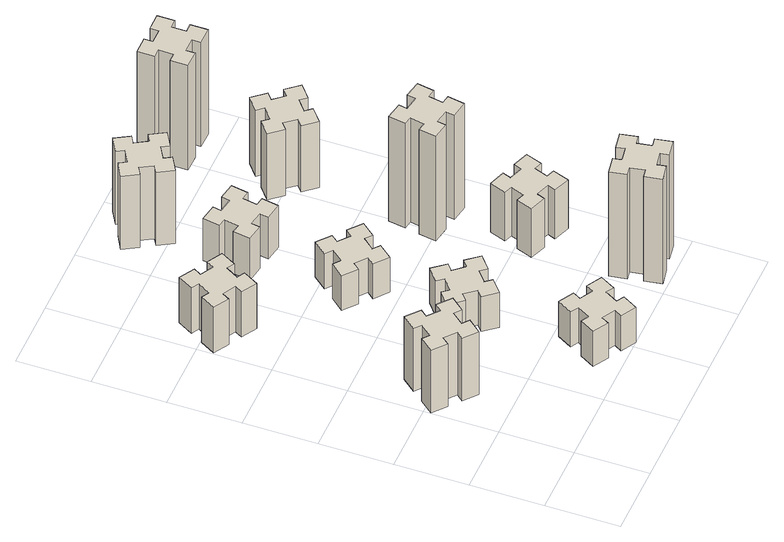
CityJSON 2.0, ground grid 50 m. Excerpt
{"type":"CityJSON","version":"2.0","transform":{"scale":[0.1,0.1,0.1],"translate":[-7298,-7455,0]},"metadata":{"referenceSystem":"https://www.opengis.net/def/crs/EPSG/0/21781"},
"CityObjects":{
"building1":{"type":"Building","attributes":{"class":"1000","function":"1000","usage":"1000","yearOfConstruction":2016,"roofType":"1000","measuredHeight":54,"storeysAboveGround":30,"storeysBelowGround":0},"geometry":[{"type":"Solid","lod":"1","boundaries":[[[[0,1,2,3,4,5,6,7,8,9,10,11,12,13,14,15,16,17,18,19]],[[17,16,20,21]],[[16,15,22,20]],[[15,14,23,22]],[[14,13,24,23]],[[13,12,25,24]],[[12,11,26,25]],[[11,10,27,26]],[[10,9,28,27]],[[9,8,29,28]],[[8,7,30,29]],[[7,6,31,30]],[[6,5,32,31]],[[5,4,33,32]],[[4,3,34,33]],[[3,2,35,34]],[[2,1,36,35]],[[1,0,37,36]],[[0,19,38,37]],[[19,18,39,38]],[[18,17,21,39]],[[24,25,26,27,28,29,30,31,32,33,34,35,36,37,38,39,21,20,22,23]]]]}]},
"building2":{"type":"Building","attributes":{"class":"1000","function":"1000","usage":"1000","yearOfConstruction":2016,"roofType":"1000","measuredHeight":39,"storeysAboveGround":30,"storeysBelowGround":0},"geometry":[{"type":"Solid","lod":"1","boundaries":[[[[40,41,42,43,44,45,46,47,48,49,50,51,52,53,54,55,56,57,58,59]],[[57,56,60,61]],[[56,55,62,60]],[[55,54,63,62]],[[54,53,64,63]],[[53,52,65,64]],[[52,51,66,65]],[[51,50,67,66]],[[50,49,68,67]],[[49,48,69,68]],[[48,47,70,69]],[[47,46,71,70]],[[46,45,72,71]],[[45,44,73,72]],[[44,43,74,73]],[[43,42,75,74]],[[42,41,76,75]],[[41,40,77,76]],[[40,59,78,77]],[[59,58,79,78]],[[58,57,61,79]],[[64,65,66,67,68,69,70,71,72,73,74,75,76,77,78,79,61,60,62,63]]]]}]},
"building3":{"type":"Building","attributes":{"class":"1000","function":"1000","usage":"1000","yearOfConstruction":2016,"roofType":"1000","measuredHeight":30,"storeysAboveGround":30,"storeysBelowGround":0},"geometry":[{"type":"Solid","lod":"1","boundaries":[[[[80,81,82,83,84,85,86,87,88,89,90,91,92,93,94,95,96,97,98,99]],[[97,96,100,101]],[[96,95,102,100]],[[95,94,103,102]],[[94,93,104,103]],[[93,92,105,104]],[[92,91,106,105]],[[91,90,107,106]],[[90,89,108,107]],[[89,88,109,108]],[[88,87,110,109]],[[87,86,111,110]],[[86,85,112,111]],[[85,84,113,112]],[[84,83,114,113]],[[83,82,115,114]],[[82,81,116,115]],[[81,80,117,116]],[[80,99,118,117]],[[99,98,119,118]],[[98,97,101,119]],[[104,105,106,107,108,109,110,111,112,113,114,115,116,117,118,119,101,100,102,103]]]]}]},
"building4":{"type":"Building","attributes":{"class":"1000","function":"1000","usage":"1000","yearOfConstruction":2016,"roofType":"1000","measuredHeight":30,"storeysAboveGround":30,"storeysBelowGround":0},"geometry":[{"type":"Solid","lod":"1","boundaries":[[[[120,121,122,123,124,125,126,127,128,129,130,131,132,133,134,135,136,137,138,139]],[[137,136,140,141]],[[136,135,142,140]],[[135,134,143,142]],[[134,133,144,143]],[[133,132,145,144]],[[132,131,146,145]],[[131,130,147,146]],[[130,129,148,147]],[[129,128,149,148]],[[128,127,150,149]],[[127,126,151,150]],[[126,125,152,151]],[[125,124,153,152]],[[124,123,154,153]],[[123,122,155,154]],[[122,121,156,155]],[[121,120,157,156]],[[120,139,158,157]],[[139,138,159,158]],[[138,137,141,159]],[[144,145,146,147,148,149,150,151,152,153,154,155,156,157,158,159,141,140,142,143]]]]}]},
"building5":{"type":"Building","attributes":{"class":"1000","function":"1000","usage":"1000","yearOfConstruction":2016,"roofType":"1000","measuredHeight":30,"storeysAboveGround":30,"storeysBelowGround":0},"geometry":[{"type":"Solid","lod":"1","boundaries":[[[[160,161,162,163,164,165,166,167,168,169,170,171,172,173,174,175,176,177,178,179]],[[177,176,180,181]],[[176,175,182,180]],[[175,174,183,182]],[[174,173,184,183]],[[173,172,185,184]],[[172,171,186,185]],[[171,170,187,186]],[[170,169,188,187]],[[169,168,189,188]],[[168,167,190,189]],[[167,166,191,190]],[[166,165,192,191]],[[165,164,193,192]],[[164,163,194,193]],[[163,162,195,194]],[[162,161,196,195]],[[161,160,197,196]],[[160,179,198,197]],[[179,178,199,198]],[[178,177,181,199]],[[184,185,186,187,188,189,190,191,192,193,194,195,196,197,198,199,181,180,182,183]]]]}]},
"building6":{"type":"Building","attributes":{"class":"1000","function":"1000","usage":"1000","yearOfConstruction":2016,"roofType":"1000","measuredHeight":36,"storeysAboveGround":30,"storeysBelowGround":0},"geometry":[{"type":"Solid","lod":"1","boundaries":[[[[200,201,202,203,204,205,206,207,208,209,210,211,212,213,214,215,216,217,218,219]],[[217,216,220,221]],[[216,215,222,220]],[[215,214,223,222]],[[214,213,224,223]],[[213,212,225,224]],[[212,211,226,225]],[[211,210,227,226]],[[210,209,228,227]],[[209,208,229,228]],[[208,207,230,229]],[[207,206,231,230]],[[206,205,232,231]],[[205,204,233,232]],[[204,203,234,233]],[[203,202,235,234]],[[202,201,236,235]],[[201,200,237,236]],[[200,219,238,237]],[[219,218,239,238]],[[218,217,221,239]],[[224,225,226,227,228,229,230,231,232,233,234,235,236,237,238,239,221,220,222,223]]]]}]},
"building7":{"type":"Building","attributes":{"class":"1000","function":"1000","usage":"1000","yearOfConstruction":2016,"roofType":"1000","measuredHeight":90,"storeysAboveGround":30,"storeysBelowGround":0},"geometry":[{"type":"Solid","lod":"1","boundaries":[[[[240,241,242,243,244,245,246,247,248,249,250,251,252,253,254,255,256,257,258,259]],[[257,256,260,261]],[[256,255,262,260]],[[255,254,263,262]],[[254,253,264,263]],[[253,252,265,264]],[[252,251,266,265]],[[251,250,267,266]],[[250,249,268,267]],[[249,248,269,268]],[[248,247,270,269]],[[247,246,271,270]],[[246,245,272,271]],[[245,244,273,272]],[[244,243,274,273]],[[243,242,275,274]],[[242,241,276,275]],[[241,240,277,276]],[[240,259,278,277]],[[259,258,279,278]],[[258,257,261,279]],[[264,265,266,267,268,269,270,271,272,273,274,275,276,277,278,279,261,260,262,263]]]]}]},
"building8":{"type":"Building","attributes":{"class":"1000","function":"1000","usage":"1000","yearOfConstruction":2016,"roofType":"1000","measuredHeight":63,"storeysAboveGround":30,"storeysBelowGround":0},"geometry":[{"type":"Solid","lod":"1","boundaries":[[[[280,281,282,283,284,285,286,287,288,289,290,291,292,293,294,295,296,297,298,299]],[[297,296,300,301]],[[296,295,302,300]],[[295,294,303,302]],[[294,293,304,303]],[[293,292,305,304]],[[292,291,306,305]],[[291,290,307,306]],[[290,289,308,307]],[[289,288,309,308]],[[288,287,310,309]],[[287,286,311,310]],[[286,285,312,311]],[[285,284,313,312]],[[284,283,314,313]],[[283,282,315,314]],[[282,281,316,315]],[[281,280,317,316]],[[280,299,318,317]],[[299,298,319,318]],[[298,297,301,319]],[[304,305,306,307,308,309,310,311,312,313,314,315,316,317,318,319,301,300,302,303]]]]}]},
"building9":{"type":"Building","attributes":{"class":"1000","function":"1000","usage":"1000","yearOfConstruction":2016,"roofType":"1000","measuredHeight":42,"storeysAboveGround":30,"storeysBelowGround":0},"geometry":[{"type":"Solid","lod":"1","boundaries":[[[[320,321,322,323,324,325,326,327,328,329,330,331,332,333,334,335,336,337,338,339]],[[337,336,340,341]],[[336,335,342,340]],[[335,334,343,342]],[[334,333,344,343]],[[333,332,345,344]],[[332,331,346,345]],[[331,330,347,346]],[[330,329,348,347]],[[329,328,349,348]],[[328,327,350,349]],[[327,326,351,350]],[[326,325,352,351]],[[325,324,353,352]],[[324,323,354,353]],[[323,322,355,354]],[[322,321,356,355]],[[321,320,357,356]],[[320,339,358,357]],[[339,338,359,358]],[[338,337,341,359]],[[344,345,346,347,348,349,350,351,352,353,354,355,356,357,358,359,341,340,342,343]]]]}]},
"building10":{"type":"Building","attributes":{"class":"1000","function":"1000","usage":"1000","yearOfConstruction":2016,"roofType":"1000","measuredHeight":90,"storeysAboveGround":30,"storeysBelowGround":0},"geometry":[{"type":"Solid","lod":"1","boundaries":[[[[360,361,362,363,364,365,366,367,368,369,370,371,372,373,374,375,376,377,378,379]],[[377,376,380,381]],[[376,375,382,380]],[[375,374,383,382]],[[374,373,384,383]],[[373,372,385,384]],[[372,371,386,385]],[[371,370,387,386]],[[370,369,388,387]],[[369,368,389,388]],[[368,367,390,389]],[[367,366,391,390]],[[366,365,392,391]],[[365,364,393,392]],[[364,363,394,393]],[[363,362,395,394]],[[362,361,396,395]],[[361,360,397,396]],[[360,379,398,397]],[[379,378,399,398]],[[378,377,381,399]],[[384,385,386,387,388,389,390,391,392,393,394,395,396,397,398,399,381,380,382,383]]]]}]},
"building11":{"type":"Building","attributes":{"class":"1000","function":"1000","usage":"1000","yearOfConstruction":2016,"roofType":"1000","measuredHeight":57,"storeysAboveGround":30,"storeysBelowGround":0},"geometry":[{"type":"Solid","lod":"1","boundaries":[[[[400,401,402,403,404,405,406,407,408,409,410,411,412,413,414,415,416,417,418,419]],[[417,416,420,421]],[[416,415,422,420]],[[415,414,423,422]],[[414,413,424,423]],[[413,412,425,424]],[[412,411,426,425]],[[411,410,427,426]],[[410,409,428,427]],[[409,408,429,428]],[[408,407,430,429]],[[407,406,431,430]],[[406,405,432,431]],[[405,404,433,432]],[[404,403,434,433]],[[403,402,435,434]],[[402,401,436,435]],[[401,400,437,436]],[[400,419,438,437]],[[419,418,439,438]],[[418,417,421,439]],[[424,425,426,427,428,429,430,431,432,433,434,435,436,437,438,439,421,420,422,423]]]]}]},
"building12":{"type":"Building","attributes":{"class":"1000","function":"1000","usage":"1000","yearOfConstruction":2016,"roofType":"1000","measuredHeight":90,"storeysAboveGround":30,"storeysBelowGround":0},"geometry":[{"type":"Solid","lod":"1","boundaries":[[[[440,441,442,443,444,445,446,447,448,449,450,451,452,453,454,455,456,457,458,459]],[[457,456,460,461]],[[456,455,462,460]],[[455,454,463,462]],[[454,453,464,463]],[[453,452,465,464]],[[452,451,466,465]],[[451,450,467,466]],[[450,449,468,467]],[[449,448,469,468]],[[448,447,470,469]],[[447,446,471,470]],[[446,445,472,471]],[[445,444,473,472]],[[444,443,474,473]],[[443,442,475,474]],[[442,441,476,475]],[[441,440,477,476]],[[440,459,478,477]],[[459,458,479,478]],[[458,457,461,479]],[[464,465,466,467,468,469,470,471,472,473,474,475,476,477,478,479,461,460,462,463]]]]}]}
},
"vertices":[
[136,923,0],[213,859,0],[174,813,0],[266,736,0],[343,828,0],[297,866,0],[362,943,0],[408,904,0],[485,996,0],[393,1073,0],[354,1027,0],[278,1092,0],[316,1138,0],[224,1215,0],[147,1123,0],[193,1084,0],[129,1008,0],[83,1046,0],[6,954,0],[98,877,0],[129,1008,540],[83,1046,540],[193,1084,540],[147,1123,540],[224,1215,540],[316,1138,540],[278,1092,540],[354,1027,540],[393,1073,540],[485,996,540],[408,904,540],[362,943,540],[297,866,540],[343,828,540],[266,736,540],[174,813,540],[213,859,540],[136,923,540],[98,877,540],[6,954,540],
[316,2357,0],[366,2444,0],[418,2414,0],[478,2518,0],[374,2578,0],[344,2526,0],[257,2576,0],[287,2628,0],[183,2688,0],[123,2584,0],[175,2554,0],[125,2467,0],[73,2497,0],[13,2393,0],[117,2333,0],[147,2385,0],[234,2335,0],[204,2283,0],[308,2223,0],[368,2327,0],[234,2335,390],[204,2283,390],[147,2385,390],[117,2333,390],[13,2393,390],[73,2497,390],[125,2467,390],[175,2554,390],[123,2584,390],[183,2688,390],[287,2628,390],[257,2576,390],[344,2526,390],[374,2578,390],[478,2518,390],[418,2414,390],[366,2444,390],[316,2357,390],[368,2327,390],[308,2223,390],
[1056,137,0],[1106,224,0],[1158,194,0],[1218,298,0],[1114,358,0],[1084,306,0],[997,356,0],[1027,408,0],[923,468,0],[863,364,0],[915,334,0],[865,247,0],[813,277,0],[753,173,0],[857,113,0],[887,165,0],[974,115,0],[944,63,0],[1048,3,0],[1108,107,0],[974,115,300],[944,63,300],[887,165,300],[857,113,300],[753,173,300],[813,277,300],[865,247,300],[915,334,300],[863,364,300],[923,468,300],[1027,408,300],[997,356,300],[1084,306,300],[1114,358,300],[1218,298,300],[1158,194,300],[1106,224,300],[1056,137,300],[1108,107,300],[1048,3,300],
[918,959,0],[994,1023,0],[1033,977,0],[1125,1054,0],[1048,1146,0],[1002,1108,0],[937,1184,0],[983,1223,0],[906,1315,0],[814,1238,0],[853,1192,0],[776,1127,0],[738,1173,0],[646,1096,0],[723,1004,0],[769,1043,0],[833,966,0],[787,928,0],[864,836,0],[956,913,0],[833,966,300],[787,928,300],[769,1043,300],[723,1004,300],[646,1096,300],[738,1173,300],[776,1127,300],[853,1192,300],[814,1238,300],[906,1315,300],[983,1223,300],[937,1184,300],[1002,1108,300],[1048,1146,300],[1125,1054,300],[1033,977,300],[994,1023,300],[918,959,300],[956,913,300],[864,836,300],
[994,1867,0],[918,1932,0],[956,1978,0],[864,2055,0],[787,1963,0],[833,1924,0],[769,1848,0],[723,1886,0],[646,1794,0],[738,1717,0],[776,1763,0],[853,1699,0],[814,1653,0],[906,1576,0],[983,1668,0],[937,1706,0],[1002,1783,0],[1048,1744,0],[1125,1836,0],[1033,1913,0],[1002,1783,300],[1048,1744,300],[937,1706,300],[983,1668,300],[906,1576,300],[814,1653,300],[853,1699,300],[776,1763,300],[738,1717,300],[646,1794,300],[723,1886,300],[769,1848,300],[833,1924,300],[787,1963,300],[864,2055,300],[956,1978,300],[918,1932,300],[994,1867,300],[1033,1913,300],[1125,1836,300],
[954,2655,0],[855,2672,0],[866,2731,0],[747,2752,0],[727,2634,0],[786,2624,0],[768,2525,0],[709,2536,0],[688,2417,0],[807,2397,0],[817,2456,0],[915,2438,0],[905,2379,0],[1023,2358,0],[1044,2477,0],[985,2487,0],[1002,2585,0],[1061,2575,0],[1082,2693,0],[964,2714,0],[1002,2585,360],[1061,2575,360],[985,2487,360],[1044,2477,360],[1023,2358,360],[905,2379,360],[915,2438,360],[817,2456,360],[807,2397,360],[688,2417,360],[709,2536,360],[768,2525,360],[786,2624,360],[727,2634,360],[747,2752,360],[866,2731,360],[855,2672,360],[954,2655,360],[964,2714,360],[1082,2693,360],
[1755,352,0],[1657,335,0],[1647,394,0],[1528,373,0],[1549,255,0],[1608,265,0],[1626,167,0],[1567,157,0],[1587,38,0],[1706,59,0],[1695,118,0],[1794,136,0],[1804,77,0],[1922,97,0],[1901,216,0],[1842,205,0],[1825,304,0],[1884,314,0],[1863,432,0],[1745,411,0],[1825,304,900],[1884,314,900],[1842,205,900],[1901,216,900],[1922,97,900],[1804,77,900],[1794,136,900],[1695,118,900],[1706,59,900],[1587,38,900],[1567,157,900],[1626,167,900],[1608,265,900],[1549,255,900],[1528,373,900],[1647,394,900],[1657,335,900],[1755,352,900],[1745,411,900],[1863,432,900],
[1006,3207,0],[956,3294,0],[1008,3324,0],[948,3428,0],[844,3368,0],[874,3316,0],[787,3266,0],[757,3318,0],[653,3258,0],[713,3154,0],[765,3184,0],[815,3097,0],[763,3067,0],[823,2963,0],[927,3023,0],[897,3075,0],[984,3125,0],[1014,3073,0],[1118,3133,0],[1058,3237,0],[984,3125,630],[1014,3073,630],[897,3075,630],[927,3023,630],[823,2963,630],[763,3067,630],[815,3097,630],[765,3184,630],[713,3154,630],[653,3258,630],[757,3318,630],[787,3266,630],[874,3316,630],[844,3368,630],[948,3428,630],[1008,3324,630],[956,3294,630],[1006,3207,630],[1058,3237,630],[1118,3133,630],
[1641,889,0],[1735,855,0],[1714,799,0],[1827,757,0],[1868,870,0],[1812,891,0],[1846,985,0],[1902,964,0],[1943,1077,0],[1830,1118,0],[1810,1062,0],[1716,1096,0],[1737,1152,0],[1624,1193,0],[1583,1080,0],[1639,1060,0],[1605,966,0],[1549,987,0],[1507,874,0],[1620,833,0],[1605,966,420],[1549,987,420],[1639,1060,420],[1583,1080,420],[1624,1193,420],[1737,1152,420],[1716,1096,420],[1810,1062,420],[1830,1118,420],[1943,1077,420],[1902,964,420],[1846,985,420],[1812,891,420],[1868,870,420],[1827,757,420],[1714,799,420],[1735,855,420],[1641,889,420],[1620,833,420],[1507,874,420],
[1557,1516,0],[1655,1498,0],[1645,1439,0],[1763,1418,0],[1784,1537,0],[1725,1547,0],[1742,1645,0],[1801,1635,0],[1822,1753,0],[1704,1774,0],[1694,1715,0],[1595,1732,0],[1606,1791,0],[1487,1812,0],[1467,1694,0],[1526,1684,0],[1508,1585,0],[1449,1596,0],[1428,1477,0],[1547,1457,0],[1508,1585,900],[1449,1596,900],[1526,1684,900],[1467,1694,900],[1487,1812,900],[1606,1791,900],[1595,1732,900],[1694,1715,900],[1704,1774,900],[1822,1753,900],[1801,1635,900],[1742,1645,900],[1725,1547,900],[1784,1537,900],[1763,1418,900],[1645,1439,900],[1655,1498,900],[1557,1516,900],[1547,1457,900],[1428,1477,900],
[1509,2523,0],[1573,2446,0],[1527,2408,0],[1604,2316,0],[1696,2393,0],[1658,2439,0],[1734,2503,0],[1773,2457,0],[1865,2534,0],[1788,2626,0],[1742,2588,0],[1677,2664,0],[1723,2703,0],[1646,2795,0],[1554,2718,0],[1593,2672,0],[1516,2607,0],[1478,2653,0],[1386,2576,0],[1463,2484,0],[1516,2607,570],[1478,2653,570],[1593,2672,570],[1554,2718,570],[1646,2795,570],[1723,2703,570],[1677,2664,570],[1742,2588,570],[1788,2626,570],[1865,2534,570],[1773,2457,570],[1734,2503,570],[1658,2439,570],[1696,2393,570],[1604,2316,570],[1527,2408,570],[1573,2446,570],[1509,2523,570],[1463,2484,570],[1386,2576,570],
[1575,3185,0],[1675,3185,0],[1675,3125,0],[1795,3125,0],[1795,3245,0],[1735,3245,0],[1735,3345,0],[1795,3345,0],[1795,3465,0],[1675,3465,0],[1675,3405,0],[1575,3405,0],[1575,3465,0],[1455,3465,0],[1455,3345,0],[1515,3345,0],[1515,3245,0],[1455,3245,0],[1455,3125,0],[1575,3125,0],[1515,3245,900],[1455,3245,900],[1515,3345,900],[1455,3345,900],[1455,3465,900],[1575,3465,900],[1575,3405,900],[1675,3405,900],[1675,3465,900],[1795,3465,900],[1795,3345,900],[1735,3345,900],[1735,3245,900],[1795,3245,900],[1795,3125,900],[1675,3125,900],[1675,3185,900],[1575,3185,900],[1575,3125,900],[1455,3125,900]
]}
